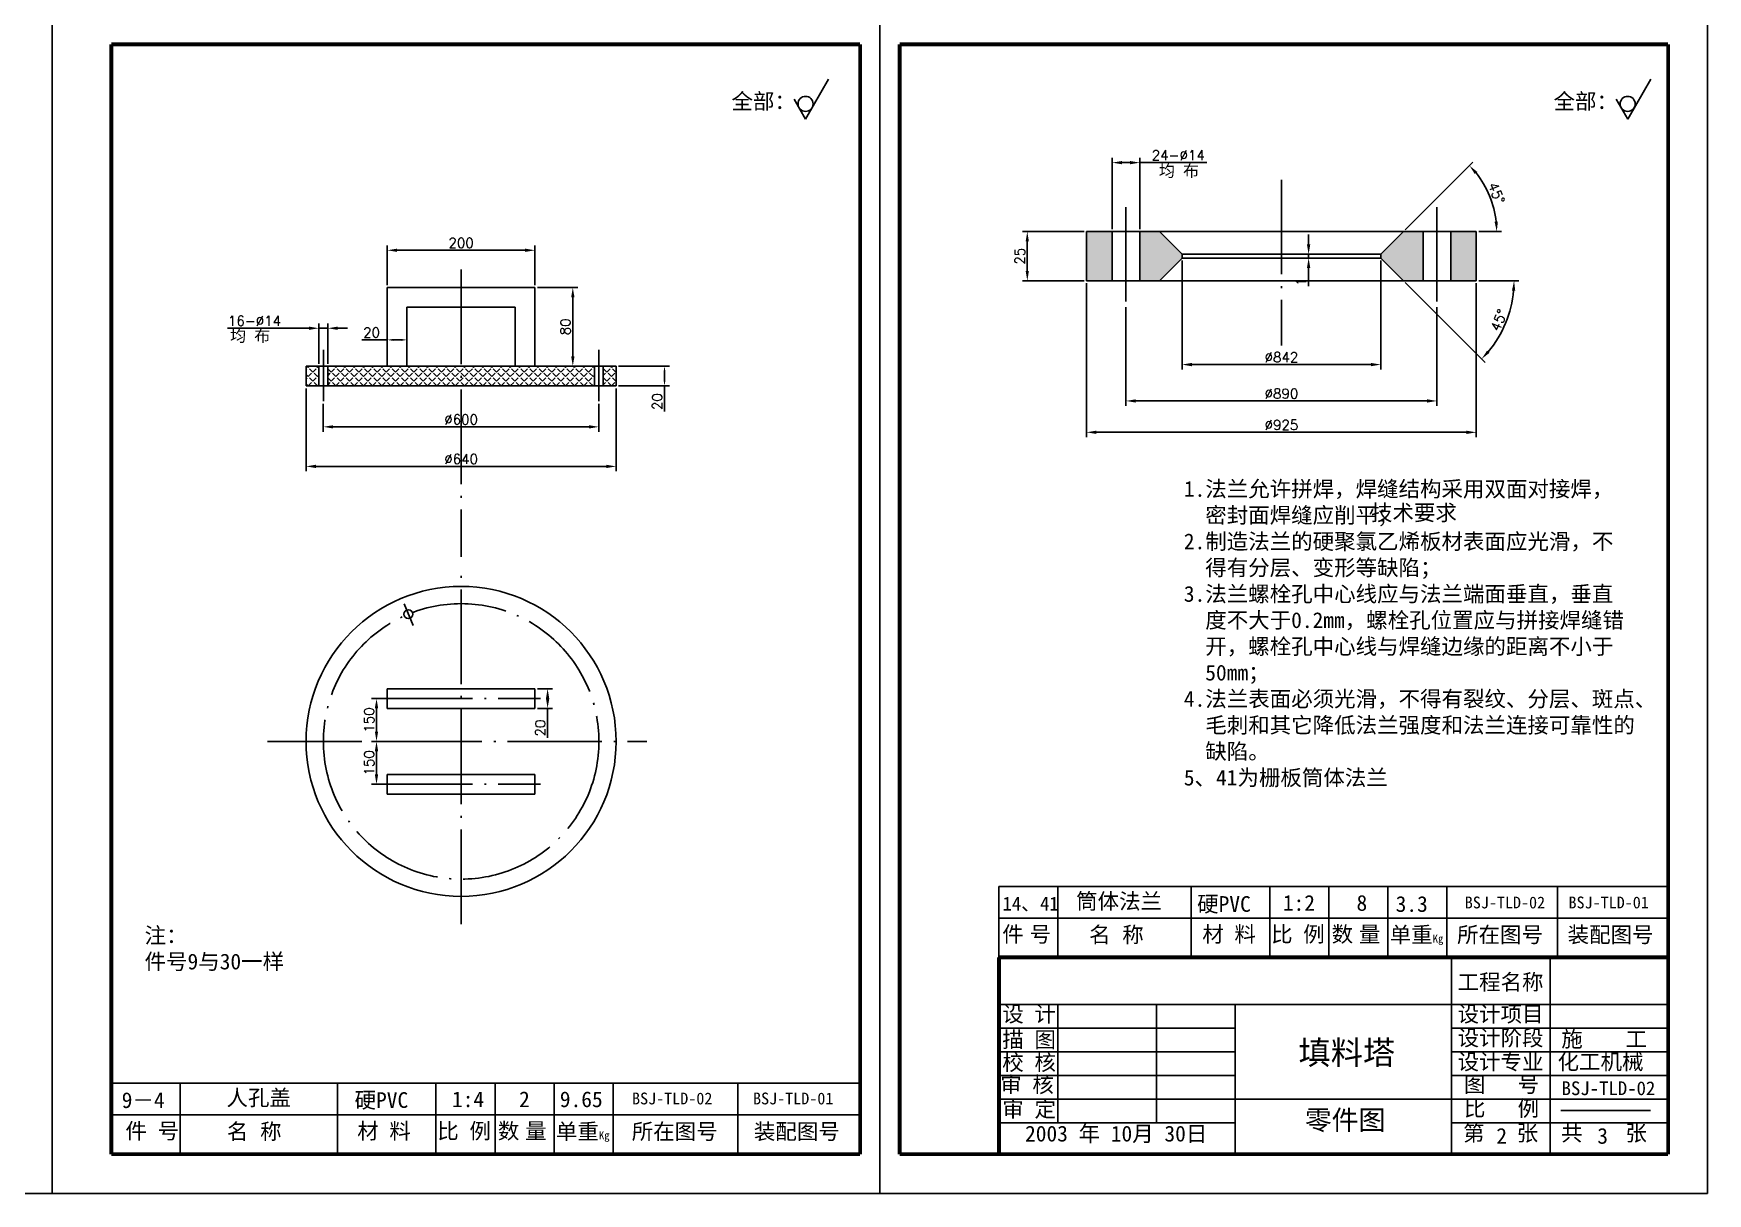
# Model space of a CAD drawing. Extents: x -699 to 795, y -2090 to -821.
# Drawn here: x -283.3 to 141.9, y -1415.1 to -1120.4 of the extents above; entities that cross this region are included whole.
import ezdxf

# ---------------------------------------------------------------- set-up
doc = ezdxf.new("R2010")
doc.units = 0
doc.header["$MEASUREMENT"] = 0
doc.linetypes.add('ACAD_ISO04W100', pattern=[30.5, 24, -3, 0.5, -3])
doc.layers.get('DEFPOINTS').update_dxf_attribs({"linetype": 'CONTINUOUS'})
for name, color, linetype in [('中线', 1, 'ACAD_ISO04W100'), ('文字', 6, 'CONTINUOUS'), ('标注', 5, 'CONTINUOUS'), ('细线', 4, 'CONTINUOUS'), ('边框线', 7, 'CONTINUOUS')]:
    doc.layers.add(name, color=color, linetype=linetype)
doc.styles.get("Standard").update_dxf_attribs({"font": 'txt.shx'})
doc.styles.add('临时', font='SIMFANG.TTF', dxfattribs={"height": 4})
doc.styles.add('文字', font='SIMFANG.TTF', dxfattribs={"height": 5})
doc.dimstyles.new('ISO-25', dxfattribs={"dimtxt": 2.5, "dimasz": 2.5, "dimexe": 1.25, "dimexo": 0.625, "dimtad": 1, "dimdec": 4, "dimdsep": 46, "dimlunit": 6, "dimtxsty": 'Standard', "dimcen": 2.5, "dimadec": 0, "dimazin": 0, "dimtfac": 1, "dimtdec": 4, "dimtmove": 0, "dimatfit": 3, "dimfxl": 1, "dimtolj": 1, "dimtzin": 0, "dimarcsym": 0})
doc.dimstyles.get("Standard").update_dxf_attribs({"dimtxt": 2.5, "dimasz": 2.5, "dimexe": 1.25, "dimexo": 0.625, "dimtad": 1, "dimdec": 4, "dimdsep": 46, "dimlunit": 6, "dimtxsty": 'Standard', "dimcen": 2.5, "dimadec": 0, "dimazin": 0, "dimtfac": 1, "dimtdec": 4, "dimtmove": 0, "dimatfit": 3, "dimfxl": 1, "dimtolj": 1, "dimtzin": 0, "dimarcsym": 0})

# ---------------------------------------------------------------- blocks, each defined once
blk = doc.blocks.new('*D0')
at = {"layer": 'DEFPOINTS', "color": 0}
for p in [(8.45, -1177.45), (58.96, -1177.45), (58.96, -1204.49)]:
    blk.add_point(p, dxfattribs=at)
at = {"layer": '标注', "color": 0, "lineweight": -2}
for p, q in [((8.45, -1178.07), (8.45, -1205.74)), ((58.96, -1178.07), (58.96, -1205.74)), ((10.95, -1204.49), (56.46, -1204.49))]:
    blk.add_line(p, q, dxfattribs=at)
at = {"layer": '标注', "color": 0}
for points in [[(10.95, -1204.07), (10.95, -1204.91), (8.45, -1204.49)], [(56.46, -1204.07), (56.46, -1204.91), (58.96, -1204.49)]]:
    blk.add_solid(points, dxfattribs=at)
at = {"layer": '标注', "color": 0, "insert": (33.71, -1202.61), "char_height": 2.5, "attachment_point": 5}
blk.add_mtext('\\A1;%%c842', dxfattribs=at)
blk = doc.blocks.new('*D1')
at = {"layer": 'DEFPOINTS', "color": 0}
for p in [(-5.8, -1189.26), (73.21, -1189.26), (73.21, -1213.73)]:
    blk.add_point(p, dxfattribs=at)
at = {"layer": '标注', "color": 0, "lineweight": -2}
for p, q in [((-5.8, -1189.89), (-5.8, -1214.98)), ((73.21, -1189.89), (73.21, -1214.98)), ((-3.3, -1213.73), (70.71, -1213.73))]:
    blk.add_line(p, q, dxfattribs=at)
at = {"layer": '标注', "color": 0}
for points in [[(-3.3, -1213.31), (-3.3, -1214.15), (-5.8, -1213.73)], [(70.71, -1213.31), (70.71, -1214.15), (73.21, -1213.73)]]:
    blk.add_solid(points, dxfattribs=at)
at = {"layer": '标注', "color": 0, "insert": (33.71, -1211.86), "char_height": 2.5, "attachment_point": 5}
blk.add_mtext('\\A1;%%c890', dxfattribs=at)
blk = doc.blocks.new('*D2')
at = {"layer": 'DEFPOINTS', "color": 0}
for p in [(-15.8, -1183.2), (83.21, -1183.2), (83.21, -1221.7)]:
    blk.add_point(p, dxfattribs=at)
at = {"layer": '标注', "color": 0, "lineweight": -2}
for p, q in [((-15.8, -1183.82), (-15.8, -1222.95)), ((83.21, -1183.82), (83.21, -1222.95)), ((-13.3, -1221.7), (80.71, -1221.7))]:
    blk.add_line(p, q, dxfattribs=at)
at = {"layer": '标注', "color": 0}
for points in [[(-13.3, -1221.28), (-13.3, -1222.12), (-15.8, -1221.7)], [(80.71, -1221.28), (80.71, -1222.12), (83.21, -1221.7)]]:
    blk.add_solid(points, dxfattribs=at)
at = {"layer": '标注', "color": 0, "insert": (33.71, -1219.82), "char_height": 2.5, "attachment_point": 5}
blk.add_mtext('\\A1;%%c925', dxfattribs=at)
blk = doc.blocks.new('*D3')
at = {"layer": 'DEFPOINTS', "color": 0}
for p in [(-15.8, -1170.7), (-30.85, -1183.2), (-15.8, -1183.2)]:
    blk.add_point(p, dxfattribs=at)
at = {"layer": '标注', "color": 0, "lineweight": -2}
for p, q in [((-16.42, -1170.7), (-32.1, -1170.7)), ((-30.85, -1173.2), (-30.85, -1180.7)), ((-16.42, -1183.2), (-32.1, -1183.2))]:
    blk.add_line(p, q, dxfattribs=at)
at = {"layer": '标注', "color": 0}
for points in [[(-31.27, -1173.2), (-30.44, -1173.2), (-30.85, -1170.7)], [(-31.27, -1180.7), (-30.44, -1180.7), (-30.85, -1183.2)]]:
    blk.add_solid(points, dxfattribs=at)
at = {"layer": '标注', "color": 0, "insert": (-32.73, -1176.95), "char_height": 2.5, "attachment_point": 5, "rotation": 90}
blk.add_mtext('\\A1;25', dxfattribs=at)
blk = doc.blocks.new('*D4')
at = {"layer": 'DEFPOINTS', "color": 0}
for p in [(-2.3, -1153.18), (-9.3, -1170.7), (-2.3, -1170.7)]:
    blk.add_point(p, dxfattribs=at)
at = {"layer": '标注', "color": 0, "lineweight": -2}
for p, q in [((-9.3, -1170.07), (-9.3, -1151.93)), ((-2.3, -1170.07), (-2.3, -1151.93)), ((-6.8, -1153.18), (-4.8, -1153.18)), ((-2.3, -1153.18), (14.79, -1153.18))]:
    blk.add_line(p, q, dxfattribs=at)
at = {"layer": '标注', "color": 0}
for points in [[(-6.8, -1152.76), (-6.8, -1153.6), (-9.3, -1153.18)], [(-4.8, -1152.76), (-4.8, -1153.6), (-2.3, -1153.18)]]:
    blk.add_solid(points, dxfattribs=at)
at = {"layer": '标注', "color": 0, "insert": (7.5, -1151.3), "char_height": 2.5, "attachment_point": 5}
blk.add_mtext('\\A1;24-%%c14', dxfattribs=at)
blk = doc.blocks.new('*D5')
at = {"layer": 'DEFPOINTS', "color": 0}
for p in [(87.6, -1164.57), (50.55, -1170.7), (64.71, -1170.7), (83.21, -1170.7), (58.96, -1176.45)]:
    blk.add_point(p, dxfattribs=at)
at = {"layer": '标注', "color": 0, "lineweight": -2}
for p, q in [((65.15, -1170.26), (82.35, -1153.06)), ((83.84, -1170.7), (89.65, -1170.7))]:
    blk.add_line(p, q, dxfattribs=at)
blk.add_arc((64.71, -1170.7), 23.69, 6.0487, 38.9513, dxfattribs=at)
at = {"layer": '标注', "color": 0}
for points in [[(82.83, -1156.08), (83.45, -1155.52), (81.47, -1153.94)], [(88.69, -1168.18), (87.86, -1168.22), (88.4, -1170.7)]]:
    blk.add_solid(points, dxfattribs=at)
at = {"layer": '标注', "color": 0, "insert": (88.33, -1160.91), "char_height": 2.5, "attachment_point": 5, "rotation": 292.5}
blk.add_mtext('\\A1;45°', dxfattribs=at)
blk = doc.blocks.new('*D6')
at = {"layer": 'DEFPOINTS', "color": 0}
for p in [(58.96, -1177.45), (50.55, -1183.2), (64.71, -1183.2), (83.21, -1183.2), (89.03, -1197.24)]:
    blk.add_point(p, dxfattribs=at)
at = {"layer": '标注', "color": 0, "lineweight": -2}
for p, q in [((65.15, -1183.64), (85.45, -1203.94)), ((83.84, -1183.2), (94.05, -1183.2))]:
    blk.add_line(p, q, dxfattribs=at)
blk.add_arc((64.71, -1183.2), 28.08, 320.1023, 354.8977, dxfattribs=at)
at = {"layer": '标注', "color": 0}
for points in [[(92.27, -1185.68), (93.1, -1185.71), (92.8, -1183.2)], [(86.57, -1201.49), (85.95, -1200.93), (84.57, -1203.05)]]:
    blk.add_solid(points, dxfattribs=at)
at = {"layer": '标注', "color": 0, "insert": (88.93, -1193.23), "char_height": 2.5, "attachment_point": 5, "rotation": 67.5}
blk.add_mtext('\\A1;45°', dxfattribs=at)
blk = doc.blocks.new('*D7')
at = {"layer": 'DEFPOINTS', "color": 0}
for p in [(40.61, -1177.45), (41.7, -1176.45), (41.7, -1177.45)]:
    blk.add_point(p, dxfattribs=at)
at = {"layer": '标注', "color": 0, "lineweight": -2}
for p, q in [((40.61, -1173.95), (40.61, -1171.45)), ((41.08, -1176.45), (39.36, -1176.45)), ((41.08, -1177.45), (39.36, -1177.45)), ((40.61, -1176.45), (40.61, -1177.45)), ((40.61, -1179.95), (40.61, -1184.53))]:
    blk.add_line(p, q, dxfattribs=at)
at = {"layer": '标注', "color": 0}
for points in [[(40.19, -1173.95), (41.03, -1173.95), (40.61, -1176.45)], [(40.19, -1179.95), (41.03, -1179.95), (40.61, -1177.45)]]:
    blk.add_solid(points, dxfattribs=at)
at = {"layer": '标注', "color": 0, "insert": (38.74, -1183.49), "char_height": 2.5, "attachment_point": 5, "rotation": 90}
blk.add_mtext('\\A1;1', dxfattribs=at)
blk = doc.blocks.new('*D12')
at = {"layer": 'DEFPOINTS', "color": 0}
for p in [(-155.93, -1184.9), (-146.55, -1204.9), (-146.3, -1204.9)]:
    blk.add_point(p, dxfattribs=at)
at = {"layer": '标注', "color": 0, "lineweight": -2}
for p, q in [((-155.3, -1184.9), (-145.05, -1184.9)), ((-146.3, -1187.4), (-146.3, -1202.4)), ((-145.93, -1204.9), (-145.05, -1204.9))]:
    blk.add_line(p, q, dxfattribs=at)
at = {"layer": '标注', "color": 0}
for points in [[(-146.72, -1187.4), (-145.88, -1187.4), (-146.3, -1184.9)], [(-146.72, -1202.4), (-145.88, -1202.4), (-146.3, -1204.9)]]:
    blk.add_solid(points, dxfattribs=at)
at = {"layer": '标注', "color": 0, "insert": (-148.17, -1194.9), "char_height": 2.5, "attachment_point": 5, "rotation": 90}
blk.add_mtext('\\A1;80', dxfattribs=at)
blk = doc.blocks.new('*D13')
at = {"layer": 'DEFPOINTS', "color": 0}
for p in [(-193.43, -1194.9), (-193.43, -1198.22), (-188.43, -1197.4)]:
    blk.add_point(p, dxfattribs=at)
at = {"layer": '标注', "color": 0, "lineweight": -2}
for p, q in [((-193.43, -1198.22), (-199.93, -1198.22)), ((-193.43, -1195.53), (-193.43, -1199.47)), ((-189.93, -1198.22), (-191.93, -1198.22)), ((-188.43, -1198.03), (-188.43, -1199.47))]:
    blk.add_line(p, q, dxfattribs=at)
at = {"layer": '标注', "color": 0}
for points in [[(-191.93, -1197.97), (-191.93, -1198.47), (-193.43, -1198.22)], [(-189.93, -1197.97), (-189.93, -1198.47), (-188.43, -1198.22)]]:
    blk.add_solid(points, dxfattribs=at)
at = {"layer": '标注', "color": 0, "insert": (-197.43, -1196.35), "char_height": 2.5, "attachment_point": 5}
blk.add_mtext('\\A1;20', dxfattribs=at)
blk = doc.blocks.new('*D14')
at = {"layer": 'DEFPOINTS', "color": 0}
for p in [(-209.68, -1213.82), (-139.68, -1213.82), (-139.68, -1220.31)]:
    blk.add_point(p, dxfattribs=at)
at = {"layer": '标注', "color": 0, "lineweight": -2}
for p, q in [((-209.68, -1214.45), (-209.68, -1221.56)), ((-139.68, -1214.45), (-139.68, -1221.56)), ((-207.18, -1220.31), (-142.18, -1220.31))]:
    blk.add_line(p, q, dxfattribs=at)
at = {"layer": '标注', "color": 0}
for points in [[(-207.18, -1219.9), (-207.18, -1220.73), (-209.68, -1220.31)], [(-142.18, -1219.9), (-142.18, -1220.73), (-139.68, -1220.31)]]:
    blk.add_solid(points, dxfattribs=at)
at = {"layer": '标注', "color": 0, "insert": (-174.68, -1218.44), "char_height": 2.5, "attachment_point": 5}
blk.add_mtext('\\A1;%%c600', dxfattribs=at)
blk = doc.blocks.new('*D15')
at = {"layer": 'DEFPOINTS', "color": 0}
for p in [(-214.05, -1209.9), (-135.3, -1209.9), (-135.3, -1230.36)]:
    blk.add_point(p, dxfattribs=at)
at = {"layer": '标注', "color": 0, "lineweight": -2}
for p, q in [((-214.05, -1210.53), (-214.05, -1231.61)), ((-135.3, -1210.53), (-135.3, -1231.61)), ((-211.55, -1230.36), (-137.8, -1230.36))]:
    blk.add_line(p, q, dxfattribs=at)
at = {"layer": '标注', "color": 0}
for points in [[(-211.55, -1229.94), (-211.55, -1230.78), (-214.05, -1230.36)], [(-137.8, -1229.94), (-137.8, -1230.78), (-135.3, -1230.36)]]:
    blk.add_solid(points, dxfattribs=at)
at = {"layer": '标注', "color": 0, "insert": (-174.68, -1228.49), "char_height": 2.5, "attachment_point": 5}
blk.add_mtext('\\A1;%%c640', dxfattribs=at)
blk = doc.blocks.new('*D16')
at = {"layer": 'DEFPOINTS', "color": 0}
for p in [(-135.3, -1204.9), (-135.3, -1209.9), (-123, -1209.9)]:
    blk.add_point(p, dxfattribs=at)
at = {"layer": '标注', "color": 0, "lineweight": -2}
for p, q in [((-134.68, -1204.9), (-121.75, -1204.9)), ((-123, -1206.4), (-123, -1208.4)), ((-134.68, -1209.9), (-121.75, -1209.9)), ((-123, -1209.9), (-123, -1216.4))]:
    blk.add_line(p, q, dxfattribs=at)
at = {"layer": '标注', "color": 0}
for points in [[(-123.25, -1206.4), (-122.75, -1206.4), (-123, -1204.9)], [(-123.25, -1208.4), (-122.75, -1208.4), (-123, -1209.9)]]:
    blk.add_solid(points, dxfattribs=at)
at = {"layer": '标注', "color": 0, "insert": (-124.88, -1213.9), "char_height": 2.5, "attachment_point": 5, "rotation": 90}
blk.add_mtext('\\A1;20', dxfattribs=at)
blk = doc.blocks.new('*D17')
at = {"layer": 'DEFPOINTS', "color": 0}
for p in [(-208.55, -1195.26), (-210.8, -1204.9), (-208.55, -1204.9)]:
    blk.add_point(p, dxfattribs=at)
at = {"layer": '标注', "color": 0, "lineweight": -2}
for p, q in [((-210.8, -1204.28), (-210.8, -1194.01)), ((-208.55, -1204.28), (-208.55, -1194.01)), ((-213.3, -1195.26), (-234.04, -1195.26)), ((-208.55, -1195.26), (-210.8, -1195.26)), ((-206.05, -1195.26), (-203.55, -1195.26))]:
    blk.add_line(p, q, dxfattribs=at)
at = {"layer": '标注', "color": 0}
for points in [[(-213.3, -1194.84), (-213.3, -1195.67), (-210.8, -1195.26)], [(-206.05, -1194.84), (-206.05, -1195.67), (-208.55, -1195.26)]]:
    blk.add_solid(points, dxfattribs=at)
at = {"layer": '标注', "color": 0, "insert": (-227.16, -1193.38), "char_height": 2.5, "attachment_point": 5}
blk.add_mtext('\\A1;16-%%c14', dxfattribs=at)
blk = doc.blocks.new('*D36')
at = {"layer": 'DEFPOINTS', "color": 0}
for p in [(-155.93, -1286.84), (-155.93, -1291.84), (-152.7, -1291.84)]:
    blk.add_point(p, dxfattribs=at)
at = {"layer": '标注', "color": 0, "lineweight": -2}
for p, q in [((-155.3, -1286.84), (-151.45, -1286.84)), ((-155.3, -1291.84), (-151.45, -1291.84)), ((-152.7, -1291.84), (-152.7, -1299.34))]:
    blk.add_line(p, q, dxfattribs=at)
at = {"layer": '标注', "color": 0}
for points in [[(-153.12, -1289.34), (-152.28, -1289.34), (-152.7, -1286.84)], [(-153.12, -1289.34), (-152.28, -1289.34), (-152.7, -1291.84)]]:
    blk.add_solid(points, dxfattribs=at)
at = {"layer": '标注', "color": 0, "insert": (-154.57, -1296.84), "char_height": 2.5, "attachment_point": 5, "rotation": 90}
blk.add_mtext('\\A1;20', dxfattribs=at)
blk = doc.blocks.new('*D37')
at = {"layer": 'DEFPOINTS', "color": 0}
for p in [(-193.43, -1289.34), (-196.17, -1300.23), (-175.68, -1300.23)]:
    blk.add_point(p, dxfattribs=at)
at = {"layer": '标注', "color": 0, "lineweight": -2}
for p, q in [((-194.05, -1289.34), (-197.42, -1289.34)), ((-196.17, -1291.84), (-196.17, -1297.73)), ((-176.31, -1300.23), (-197.42, -1300.23))]:
    blk.add_line(p, q, dxfattribs=at)
at = {"layer": '标注', "color": 0}
for points in [[(-196.59, -1291.84), (-195.75, -1291.84), (-196.17, -1289.34)], [(-196.59, -1297.73), (-195.75, -1297.73), (-196.17, -1300.23)]]:
    blk.add_solid(points, dxfattribs=at)
at = {"layer": '标注', "color": 0, "insert": (-198.04, -1294.79), "char_height": 2.5, "attachment_point": 5, "rotation": 90}
blk.add_mtext('\\A1;150', dxfattribs=at)
blk = doc.blocks.new('*D38')
at = {"layer": 'DEFPOINTS', "color": 0}
for p in [(-196.17, -1300.23), (-196.17, -1311.12), (-193.43, -1311.12)]:
    blk.add_point(p, dxfattribs=at)
at = {"layer": '标注', "color": 0, "lineweight": -2}
for p, q in [((-196.79, -1300.23), (-197.42, -1300.23)), ((-196.17, -1302.73), (-196.17, -1308.62)), ((-194.05, -1311.12), (-197.42, -1311.12))]:
    blk.add_line(p, q, dxfattribs=at)
at = {"layer": '标注', "color": 0}
for points in [[(-196.59, -1302.73), (-195.75, -1302.73), (-196.17, -1300.23)], [(-196.59, -1308.62), (-195.75, -1308.62), (-196.17, -1311.12)]]:
    blk.add_solid(points, dxfattribs=at)
at = {"layer": '标注', "color": 0, "insert": (-198.04, -1305.68), "char_height": 2.5, "attachment_point": 5, "rotation": 90}
blk.add_mtext('\\A1;150', dxfattribs=at)
blk = doc.blocks.new('*D39')
at = {"layer": 'DEFPOINTS', "color": 0}
for p in [(-155.93, -1175.45), (-193.43, -1184.9), (-155.93, -1184.9)]:
    blk.add_point(p, dxfattribs=at)
at = {"layer": '标注', "color": 0, "lineweight": -2}
for p, q in [((-193.43, -1184.28), (-193.43, -1174.2)), ((-190.93, -1175.45), (-158.43, -1175.45)), ((-155.93, -1184.28), (-155.93, -1174.2))]:
    blk.add_line(p, q, dxfattribs=at)
at = {"layer": '标注', "color": 0}
for points in [[(-190.93, -1175.03), (-190.93, -1175.86), (-193.43, -1175.45)], [(-158.43, -1175.03), (-158.43, -1175.86), (-155.93, -1175.45)]]:
    blk.add_solid(points, dxfattribs=at)
at = {"layer": '标注', "color": 0, "insert": (-174.68, -1173.57), "char_height": 2.5, "attachment_point": 5}
blk.add_mtext('\\A1;200', dxfattribs=at)

msp = doc.modelspace()

# ---------------------------------------------------------------- hatches: boundary and pattern name
at = {"layer": '标注'}
h = msp.add_hatch(dxfattribs=at)
h.set_pattern_fill('ANGLE', color=256, scale=5, angle=45, style=0)
h.set_pattern_definition([(45, (0, 0), (-0.9722718, 0.9722718), [1, -0.375]), (135, (0, 0), (-0.9722718, -0.9722718), [1, -0.375])])
h.paths.add_polyline_path([(-9.29627, -1170.69716), (-15.79627, -1170.69716), (-15.79627, -1183.19716), (-9.29627, -1183.19716)])
h.paths.add_polyline_path([(8.45373, -1176.44716), (2.70373, -1170.69716), (-2.29627, -1170.69716), (-2.29627, -1183.19716), (2.70373, -1183.19716), (8.45373, -1177.44716)])
h.paths.add_polyline_path([(69.71269, -1170.69716), (64.71269, -1170.69716), (58.96269, -1176.44716), (58.96269, -1177.44716), (64.71269, -1183.19716), (69.71269, -1183.19716)])
h.paths.add_polyline_path([(83.21269, -1170.69716), (76.71269, -1170.69716), (76.71269, -1183.19716), (83.21269, -1183.19716)])
h = msp.add_hatch(dxfattribs=at)
h.set_pattern_fill('ANGLE', color=256, scale=6, angle=45, style=0)
h.set_pattern_definition([(45, (0, 0), (-1.1667262, 1.1667262), [1.2, -0.45]), (135, (0, 0), (-1.1667262, -1.1667262), [1.2, -0.45])])
h.paths.add_polyline_path([(-210.80048, -1204.90278), (-214.05048, -1204.90278), (-214.05048, -1209.90278), (-210.80048, -1209.90278)])
h.paths.add_polyline_path([(-174.67548, -1204.90278), (-208.55048, -1204.90278), (-208.55048, -1209.90278), (-174.67548, -1209.90278)])
h.paths.add_polyline_path([(-140.80048, -1204.90278), (-174.67548, -1204.90278), (-174.67548, -1209.90278), (-140.80048, -1209.90278)])
h.paths.add_polyline_path([(-135.30048, -1204.90278), (-138.55048, -1204.90278), (-138.55048, -1209.90278), (-135.30048, -1209.90278)])

# ---------------------------------------------------------------- linework, layer by layer
at = {"layer": '中线'}
for p, q in [((33.70821, -1157.54987), (33.70821, -1199.62509)), ((-5.79627, -1164.49571), (-5.79627, -1189.26326)), ((73.21269, -1164.49571), (73.21269, -1189.26326)), ((-174.67548, -1180.34642), (-174.67548, -1253.32474)), ((-209.67548, -1200.72331), (-209.67548, -1213.8206)), ((-139.67548, -1200.72331), (-139.67548, -1213.8206)), ((-174.67548, -1346.65162), (-174.67548, -1256.14245)), ((-189.13811, -1265.31639), (-186.86479, -1270.80468)), ((-195.77586, -1289.34227), (-154.55032, -1289.34227)), ((-223.89855, -1300.23227), (-127.46182, -1300.23227)), ((-195.77586, -1311.12227), (-154.55032, -1311.12227))]:
    msp.add_line(p, q, dxfattribs=at)
msp.add_circle((-174.67548, -1300.23227), 35, dxfattribs=at)
at = {"layer": '文字'}
for p, q in [((131.94362, -1337.11101), (-38.05638, -1337.11101)), ((-38.05638, -1355.11101), (-38.05638, -1337.11101)), ((-23.05638, -1355.11101), (-23.05638, -1337.11101)), ((10.74883, -1355.11101), (10.74883, -1337.11101)), ((30.74883, -1355.11101), (30.74883, -1337.11101)), ((45.74883, -1355.11101), (45.74883, -1337.11101)), ((60.74883, -1355.11101), (60.74883, -1337.11101)), ((75.74883, -1355.11101), (75.74883, -1337.11101)), ((103.84623, -1337.11101), (103.84623, -1355.11101)), ((131.94362, -1345.11101), (-38.05638, -1345.11101)), ((76.94362, -1405.11101), (76.94362, -1355.11101)), ((101.94362, -1405.11101), (101.94362, -1355.11101)), ((131.94362, -1367.11101), (-38.05638, -1367.11101)), ((-23.05638, -1397.11101), (-23.05638, -1367.11101)), ((1.94362, -1397.11101), (1.94362, -1367.11101)), ((21.94362, -1405.11101), (21.94362, -1367.11101)), ((21.94362, -1373.11101), (-38.05638, -1373.11101)), ((131.94362, -1373.11101), (76.94362, -1373.11101)), ((21.94362, -1379.11101), (-38.05638, -1379.11101)), ((131.94362, -1379.11101), (76.94362, -1379.11101)), ((21.94362, -1385.11101), (-38.05638, -1385.11101)), ((131.94362, -1385.11101), (76.94362, -1385.11101)), ((-73.30638, -1387.11101), (-263.55638, -1387.11101)), ((-246.05638, -1405.11101), (-246.05638, -1387.11101)), ((-206.05638, -1405.11101), (-206.05638, -1387.11101)), ((-181.05638, -1405.11101), (-181.05638, -1387.11101)), ((-166.05638, -1405.11101), (-166.05638, -1387.11101)), ((-151.05638, -1405.11101), (-151.05638, -1387.11101)), ((-136.05638, -1405.11101), (-136.05638, -1387.11101)), ((-104.34138, -1387.11101), (-104.34138, -1405.11101)), ((131.94362, -1391.11101), (-38.05638, -1391.11101)), ((-73.30638, -1395.11101), (-263.55638, -1395.11101)), ((21.94362, -1397.11101), (-38.05638, -1397.11101)), ((131.94362, -1397.11101), (76.94362, -1397.11101))]:
    msp.add_line(p, q, dxfattribs=at)
at = {"layer": '标注'}
for p, q in [((-87.17354, -1142.09711), (-81.31537, -1131.95047)), ((121.65938, -1142.09711), (127.51755, -1131.95047)), ((-90.10262, -1137.02379), (-87.17354, -1142.09711)), ((118.73029, -1137.02379), (121.65938, -1142.09711)), ((104.70919, -1394.05494), (127.46299, -1394.05494))]:
    msp.add_line(p, q, dxfattribs=at)
for centre in [(-87.17354, -1138.25758), (121.65938, -1138.25758)]:
    msp.add_circle(centre, 1.91977, dxfattribs=at)
at = {"layer": '细线'}
for p, q in [((-278.55638, -821.11101), (-278.55638, -1415.11101)), ((-68.30638, -821.11101), (-68.30638, -1415.11101)), ((141.94362, -1415.11101), (141.94362, -821.11101)), ((141.94362, -1415.11101), (-699.05638, -1415.11101))]:
    msp.add_line(p, q, dxfattribs=at)
at = {"layer": '边框线'}
for p, q in [((-15.79627, -1170.69716), (16.86263, -1170.69716)), ((-15.79627, -1170.69716), (-15.79627, -1183.19716)), ((-9.29627, -1170.69716), (-9.29627, -1183.19716)), ((-2.29627, -1170.69716), (-2.29627, -1183.19716)), ((2.70373, -1170.69716), (8.45373, -1176.44716)), ((2.70373, -1170.69716), (33.70821, -1170.69716)), ((83.21269, -1170.69716), (33.70821, -1170.69716)), ((49.6972, -1170.69716), (33.70821, -1170.69716)), ((64.71269, -1170.69716), (58.96269, -1176.44716)), ((69.71269, -1170.69716), (69.71269, -1183.19716)), ((76.71269, -1170.69716), (76.71269, -1183.19716)), ((83.21269, -1170.69716), (83.21269, -1183.19716)), ((2.70373, -1183.19716), (8.45373, -1177.44716)), ((8.45373, -1176.44716), (16.86263, -1176.44716)), ((8.45373, -1176.44716), (8.45373, -1177.44716)), ((8.45373, -1176.44716), (33.70821, -1176.44716)), ((33.70821, -1177.44716), (8.45373, -1177.44716)), ((16.86263, -1177.44716), (8.45373, -1177.44716)), ((58.96269, -1176.44716), (33.70821, -1176.44716)), ((49.6972, -1176.44716), (33.70821, -1176.44716)), ((33.70821, -1177.44716), (49.6972, -1177.44716)), ((33.70821, -1177.44716), (58.96269, -1177.44716)), ((58.96269, -1176.44716), (58.96269, -1177.44716)), ((64.71269, -1183.19716), (58.96269, -1177.44716)), ((-193.42548, -1184.90278), (-193.42548, -1204.90278)), ((-193.42548, -1184.90278), (-155.92548, -1184.90278)), ((-155.92548, -1184.90278), (-155.92548, -1204.90278)), ((-15.79627, -1183.19716), (16.86263, -1183.19716)), ((2.70373, -1183.19716), (33.70821, -1183.19716)), ((83.21269, -1183.19716), (33.70821, -1183.19716)), ((49.6972, -1183.19716), (33.70821, -1183.19716)), ((-188.42548, -1189.90278), (-160.92548, -1189.90278)), ((-188.42548, -1189.90278), (-188.42548, -1204.90278)), ((-160.92548, -1189.90278), (-160.92548, -1204.90278)), ((-214.05048, -1204.90278), (-135.30048, -1204.90278)), ((-214.05048, -1204.90278), (-214.05048, -1209.90278)), ((-210.80048, -1204.90278), (-210.80048, -1209.90278)), ((-208.55048, -1204.90278), (-208.55048, -1209.90278)), ((-140.80048, -1204.90278), (-140.80048, -1209.90278)), ((-138.55048, -1204.90278), (-138.55048, -1209.90278)), ((-135.30048, -1204.90278), (-135.30048, -1209.90278)), ((-214.05048, -1209.90278), (-135.30048, -1209.90278)), ((-193.42548, -1286.84227), (-193.42548, -1291.84227)), ((-193.42548, -1286.84227), (-155.92548, -1286.84227)), ((-155.92548, -1286.84227), (-155.92548, -1291.84227)), ((-193.42548, -1291.84227), (-155.92548, -1291.84227)), ((-193.42548, -1313.62227), (-193.42548, -1308.62227)), ((-193.42548, -1308.62227), (-155.92548, -1308.62227)), ((-155.92548, -1313.62227), (-155.92548, -1308.62227)), ((-193.42548, -1313.62227), (-155.92548, -1313.62227))]:
    msp.add_line(p, q, dxfattribs=at)
at = {"layer": '边框线', "const_width": 1}
for points in [[(-263.55638, -1405.11101), (-263.55638, -1123.11101)], [(-73.30638, -1123.11101), (-263.55638, -1123.11101)], [(-73.30638, -1405.11101), (-73.30638, -1123.11101)], [(131.94362, -1123.11101), (-63.30638, -1123.11101)], [(-63.30638, -1405.11101), (-63.30638, -1123.11101)], [(131.94362, -1405.11101), (131.94362, -1123.11101)], [(131.94362, -1355.11101), (-38.05638, -1355.11101)], [(-38.05638, -1355.11101), (-38.05638, -1405.11101)], [(-73.30638, -1405.11101), (-263.55638, -1405.11101)], [(131.94362, -1405.11101), (-63.30638, -1405.11101)]]:
    msp.add_lwpolyline(points, dxfattribs=at)
at = {"layer": '边框线'}
for centre, radius in [((-174.67548, -1300.23227), 39.375), ((-188.0694, -1267.89649), 1.125)]:
    msp.add_circle(centre, radius, dxfattribs=at)

# ---------------------------------------------------------------- texts
at = {"layer": '文字'}
for s, insert, char_height, width, attachment_point, style in [('1.法兰允许拼焊，焊缝结构采用双面对接焊，\\P  密封面焊缝应削平；\\P2.制造法兰的硬聚氯乙烯板材表面应光滑，不\\P  得有分层、变形等缺陷；\\P3.法兰螺栓孔中心线应与法兰端面垂直，垂直\\P  度不大于0.2mm，螺栓孔位置应与拼接焊缝错\\P  开，螺栓孔中心线与焊缝边缘的距离不小于\\P  50mm；\\P4.法兰表面必须光滑，不得有裂纹、分层、斑点、\\P  毛刺和其它降低法兰强度和法兰连接可靠性的\\P  缺陷。\\P5、41为栅板筒体法兰', (8.91383, -1234.08034), 4, 199.9243, 1, '文字'), ('技术要求', (56.44599, -1240.11549), 4, 52.8659, 1, '文字'), ('筒体法兰', (-18.43968, -1338.83622), 4, 42.4102, 1, '文字'), ('硬PVC', (12.29608, -1339.54423), 4, 27.3113, 1, '文字'), ('1:2', (34.0598, -1339.27278), 4, 15.543, 1, '文字'), ('8', (52.78331, -1339.27278), 4, 15.543, 1, '文字'), ('14、41', (-37.16236, -1339.70027), 3.5, 15, 1, '文字'), ('3.3', (62.71998, -1339.54423), 4, 27.3113, 1, '文字'), ('BSJ-TLD-02', (80.27793, -1339.66139), 3, 85, 1, '文字'), ('BSJ-TLD-01', (106.62767, -1339.66139), 3, 85, 1, '文字'), ('注：\\P件号9与30一样', (-255.0831, -1347.49543), 4, 86.331638, 1, '临时'), ('\\fￋￎￌ￥|b0|i0|c134|p2;件 号', (-37.20589, -1347.20937), 4, 18.2593, 1, '文字'), ('\\fￋￎￌ￥|b0|i0|c134|p2;名  称', (-15.15225, -1347.33293), 4, 23.3386, 1, '文字'), ('材 料', (13.59091, -1347.20937), 4, 18.2593, 1, '文字'), ('比 例', (31.07486, -1347.20937), 4, 18.2593, 1, '文字'), ('\\fￋￎￌ￥|b0|i0|c134|p2;数 量', (46.45173, -1347.20937), 4, 18.2593, 1, '文字'), ('单重{\\H0.5x;Kg}', (61.21252, -1347.33293), 4, 23.3386, 1, '文字'), ('所在图号', (78.32145, -1347.33293), 4, 23.3386, 1, '文字'), ('装配图号', (106.41885, -1347.33293), 4, 23.3386, 1, '文字'), ('设 计', (-37.20589, -1367.48702), 4, 18.2593, 1, '文字'), ('施    工', (115.68889, -1376.08024), 4, 34.1946, 5, '文字'), ('填料塔', (38.04035, -1376.30831), 6, 49.7004, 1, '文字'), ('化工机械{\\fSimSun|b0|i0|c134|p2;}', (103.85158, -1379.61175), 4, 34.1946, 1, '文字'), ('审 核', (-37.7306, -1385.43334), 4, 18.2593, 1, '文字'), ('9－4', (-260.88664, -1389.38263), 4, 15, 1, '文字'), ('人孔盖', (-234.27708, -1388.76134), 4, 42.4102, 1, '文字'), ('硬PVC', (-201.74509, -1389.35966), 4, 27.3113, 1, '文字'), ('1:4', (-176.98765, -1389.16565), 4, 15.543, 1, '文字'), ('2', (-159.95785, -1389.16565), 4, 15.543, 1, '文字'), ('9.65', (-149.59851, -1389.16565), 4, 15.543, 1, '文字'), ('BSJ-TLD-02', (-131.25485, -1389.46016), 3, 85, 1, '文字'), ('BSJ-TLD-01', (-100.51726, -1389.46016), 3, 85, 1, '文字'), ('BSJ-TLD-02', (104.8739, -1386.61022), 3.5, 85, 1, '文字'), ('零件图', (39.65931, -1393.92626), 5, 49.7004, 1, '文字'), ('件 号', (-259.95279, -1397.20937), 4, 18.2593, 1, '文字'), ('\\fￋￎￌ￥|b0|i0|c134|p2;名  称', (-234.17612, -1397.33293), 4, 23.3386, 1, '文字'), ('材 料', (-201.0702, -1397.20937), 4, 18.2593, 1, '文字'), ('比 例', (-180.73034, -1397.20937), 4, 18.2593, 1, '文字'), ('\\fￋￎￌ￥|b0|i0|c134|p2;数 量', (-165.35347, -1397.20937), 4, 18.2593, 1, '文字'), ('单重{\\H0.5x;Kg}', (-150.59268, -1397.33293), 4, 23.3386, 1, '文字'), ('所在图号', (-131.33497, -1397.33293), 4, 23.3386, 1, '文字'), ('装配图号', (-100.29993, -1397.33293), 4, 23.3386, 1, '文字'), ('2', (88.29083, -1398.46422), 4, 13.6275, 1, '文字'), ('3', (113.94263, -1398.46422), 4, 13.6275, 1, '文字')]:
    msp.add_mtext(s, dxfattribs=dict(at, insert=insert, char_height=char_height, width=width, attachment_point=attachment_point, style=style))
at = {"layer": '文字', "char_height": 4, "attachment_point": 1}
for s, insert, width in [('{\\fFangSong_GB2312|b0|i0|c134|p49;工程名称\\fSimSun|b0|i0|c134|p2;}', (78.45482, -1359.3644), 26.5308), ('{\\fFangSong_GB2312|b0|i0|c134|p49;设计项目\\fSimSun|b0|i0|c134|p2;}', (78.45482, -1367.50309), 26.5308), ('{\\fFangSong_GB2312|b0|i0|c134|p49;描 图}', (-37.20589, -1373.99796), 18.2593), ('{\\fFangSong_GB2312|b0|i0|c134|p49;设计阶段\\fSimSun|b0|i0|c134|p2;}', (78.45482, -1373.54896), 26.5308), ('{\\fFangSong_GB2312|b0|i0|c134|p49;校 核}', (-37.20589, -1379.8113), 18.2593), ('{\\fFangSong_GB2312|b0|i0|c134|p49;设计专业}', (78.45482, -1379.63226), 26.5308), ('{\\fFangSong_GB2312|b0|i0|c134|p49;图   号\\fSimSun|b0|i0|c134|p2;}', (80.0839, -1385.38501), 26.5308), ('{\\fFangSong_GB2312|b0|i0|c134|p49;审 定\\fSimSun|b0|i0|c134|p2;}', (-37.20589, -1391.67052), 18.2593), ('{\\fFangSong_GB2312|b0|i0|c134|p49;比   例\\fSimSun|b0|i0|c134|p2;}', (80.0839, -1391.45406), 26.5308), ('{\\fFangSong_GB2312|b0|i0|c134|p49;2003 年 10月 30日}', (-31.42077, -1397.89279), 59.7231), ('{\\fFangSong_GB2312|b0|i0|c134|p49;第   张\\fSimSun|b0|i0|c134|p2;}', (79.85117, -1397.73247), 26.5308), ('{\\fFangSong_GB2312|b0|i0|c134|p49;共    张\\fSimSun|b0|i0|c134|p2;}', (104.75286, -1397.73246), 27.9271)]:
    msp.add_mtext(s, dxfattribs=dict(at, insert=insert, width=width))
at = {"layer": '标注', "attachment_point": 1, "style": '文字'}
for s, insert, char_height, width in [('全部：', (-106.00246, -1135.58701), 4, 20.2861), ('全部：', (102.83046, -1135.58701), 4, 20.2861), ('均 布', (2.55841, -1153.74982), 3, 27.8268), ('均 布', (-233.37398, -1195.65611), 3, 17.162)]:
    msp.add_mtext(s, dxfattribs=dict(at, insert=insert, char_height=char_height, width=width))

# ---------------------------------------------------------------- dimensions: what is measured, and where the dimension line sits
at = {"layer": '标注'}
for base, p1, p2, text, picture, middle in [((-2.29627, -1153.17927), (-9.29627, -1170.69716), (-2.29627, -1170.69716), '24-%%c14', '*D4', (7.4954, -1151.30427)), ((-155.92548, -1175.44688), (-193.42548, -1184.90278), (-155.92548, -1184.90278), '200', '*D39', (-174.67548, -1173.57188)), ((58.96269, -1204.48914), (8.45373, -1177.44716), (58.96269, -1177.44716), '%%c842', '*D0', (33.70821, -1202.61414)), ((83.21269, -1221.69867), (-15.79627, -1183.19716), (83.21269, -1183.19716), '%%c925', '*D2', (33.70821, -1219.82367)), ((73.21269, -1213.7313), (-5.79627, -1189.26326), (73.21269, -1189.26326), '%%c890', '*D1', (33.70821, -1211.8563)), ((-135.30048, -1230.36137), (-214.05048, -1209.90278), (-135.30048, -1209.90278), '%%c640', '*D15', (-174.67548, -1228.48637)), ((-139.67548, -1220.31328), (-209.67548, -1213.8206), (-139.67548, -1213.8206), '%%c600', '*D14', (-174.67548, -1218.43828))]:
    dim = msp.add_linear_dim(base=base, p1=p1, p2=p2, text=text, dimstyle='Standard', dxfattribs=at)
    dim.commit()
    dim.dimension.update_dxf_attribs({"geometry": picture, "text_midpoint": middle})
for base, line1, line2, picture, middle in [((87.59745, -1164.5652), ((64.71269, -1170.69716), (58.96269, -1176.44716)), ((83.21269, -1170.69716), (50.5538, -1170.69716)), '*D5', (88.33356, -1160.91307)), ((89.03317, -1197.23859), ((64.71269, -1183.19716), (58.96269, -1177.44716)), ((83.21269, -1183.19716), (50.5538, -1183.19716)), '*D6', (88.92561, -1193.22648))]:
    dim = msp.add_angular_dim_2l(base=base, line1=line1, line2=line2, dimstyle='Standard', dxfattribs=at)
    dim.commit()
    dim.dimension.update_dxf_attribs({"geometry": picture, "text_midpoint": middle})
for base, p1, p2, text, picture, middle in [((-30.85473, -1183.19716), (-15.79627, -1170.69716), (-15.79627, -1183.19716), '25', '*D3', (-32.72973, -1176.94716)), ((-146.29887, -1204.90278), (-155.92548, -1184.90278), (-146.55155, -1204.90278), '80', '*D12', (-148.17387, -1194.90278)), ((-152.69866, -1291.84227), (-155.92548, -1286.84227), (-155.92548, -1291.84227), '20', '*D36', (-154.57366, -1296.84227)), ((-196.16992, -1300.23227), (-193.42548, -1289.34227), (-175.68018, -1300.23227), '150', '*D37', (-198.04492, -1294.78727)), ((-196.16992, -1311.12227), (-196.16992, -1300.23227), (-193.42548, -1311.12227), '150', '*D38', (-198.04492, -1305.67727))]:
    dim = msp.add_linear_dim(base=base, p1=p1, p2=p2, angle=90, text=text, dimstyle='Standard', dxfattribs=at)
    dim.commit()
    dim.dimension.update_dxf_attribs({"geometry": picture, "text_midpoint": middle})
dim = msp.add_linear_dim(base=(40.61017, -1177.44716), p1=(41.70271, -1176.44716), p2=(41.70271, -1177.44716), angle=90, text='1', dimstyle='Standard', dxfattribs=at)
dim.commit()
dim.dimension.update_dxf_attribs({"geometry": '*D7', "text_midpoint": (40.61017, -1183.48882), "dimtype": 160})
dim = msp.add_linear_dim(base=(-208.55048, -1195.25575), p1=(-210.80048, -1204.90278), p2=(-208.55048, -1204.90278), text='16-%%c14', dimstyle='Standard', dxfattribs=at)
dim.commit()
dim.dimension.update_dxf_attribs({"geometry": '*D17', "text_midpoint": (-227.1646, -1195.25575), "dimtype": 160})
dim = msp.add_linear_dim(base=(-193.42548, -1198.22263), p1=(-188.42548, -1197.40278), p2=(-193.42548, -1194.90278), text='20', dimstyle='ISO-25', override={"dimasz": 1.5}, dxfattribs=at)
dim.commit()
dim.dimension.update_dxf_attribs({"geometry": '*D13', "text_midpoint": (-197.42548, -1196.34763)})
dim = msp.add_linear_dim(base=(-123.00182, -1209.90278), p1=(-135.30048, -1204.90278), p2=(-135.30048, -1209.90278), angle=90, text='20', dimstyle='Standard', override={"dimasz": 1.5}, dxfattribs=at)
dim.commit()
dim.dimension.update_dxf_attribs({"geometry": '*D16', "text_midpoint": (-124.87682, -1213.90278)})

doc.saveas('drawing.dxf')
